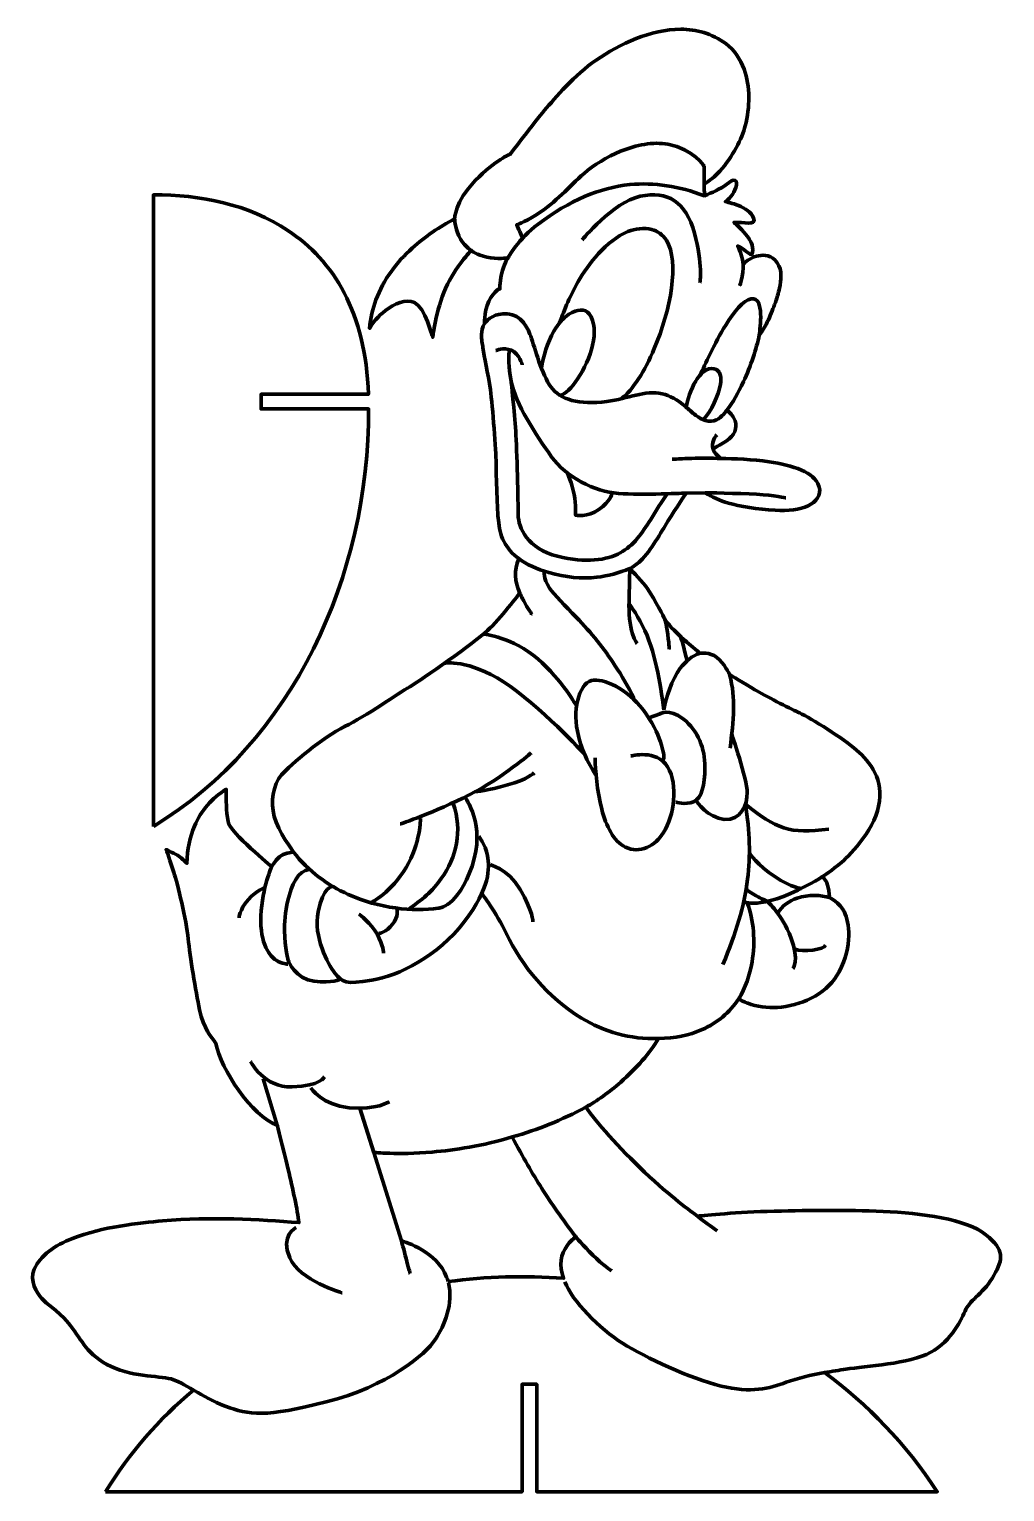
# Model space of a CAD drawing. Header units: centimetres. Extents: x -9 to 11, y -15.3 to 14.7.
import ezdxf

# ---------------------------------------------------------------- set-up
doc = ezdxf.new("R2010")
doc.units = ezdxf.units.CM
doc.header["$MEASUREMENT"] = 0
doc.layers.add('Camada 1', color=7, linetype='Continuous')

msp = doc.modelspace()

# ---------------------------------------------------------------- linework, layer by layer
at = {"layer": 'Camada 1', "color": 175, "lineweight": 100}
for points, knots in [([(-7.48453, -15.32371), (-7.00032, -14.52547), (-6.38704, -13.82936), (-5.68055, -13.23976), (-5.68055, -13.23976), (-5.85992, -13.13441), (-6.01166, -13.04386), (-6.14142, -13.00982), (-6.14142, -13.00982), (-6.40519, -12.94063), (-6.98893, -12.97091), (-7.45592, -12.71147), (-7.45592, -12.71147), (-7.92292, -12.45203), (-7.98778, -12.16667), (-8.24289, -11.86831), (-8.24289, -11.86831), (-8.49801, -11.56994), (-8.6947, -11.47697), (-8.79415, -11.36023), (-8.79415, -11.36023), (-8.89361, -11.24349), (-9.04928, -10.99702), (-8.9455, -10.7592), (-8.9455, -10.7592), (-8.82123, -10.47442), (-8.52539, -10.27313), (-8.16572, -10.12934), (-8.16572, -10.12934), (-7.55982, -9.88713), (-6.77268, -9.80807), (-6.31897, -9.76797), (-6.31897, -9.76797), (-5.31251, -9.67901), (-4.34646, -9.73732), (-3.51884, -9.80358), (-3.51884, -9.80358), (-3.55125, -9.54261), (-3.64563, -9.11005), (-3.7394, -8.71406), (-3.7394, -8.71406), (-3.85332, -8.23301), (-3.96636, -7.8059), (-3.96636, -7.8059), (-3.96636, -7.8059), (-4.48065, -7.61803), (-5.12667, -6.6527), (-5.22245, -6.12599), (-5.22245, -6.12599), (-5.3139, -5.99709), (-5.47321, -5.82765), (-5.55537, -5.43849), (-5.55537, -5.43849), (-5.63753, -5.04932), (-5.75427, -4.34669), (-5.78886, -3.97915), (-5.78886, -3.97915), (-5.82346, -3.61161), (-6.01371, -2.84197), (-6.0829, -2.62144), (-6.0829, -2.62144), (-6.15209, -2.4009), (-6.24289, -2.15011), (-6.24289, -2.15011), (-6.24289, -2.15011), (-6.24289, -2.15011), (-6.04829, -2.24093), (-5.98127, -2.28632), (-5.98127, -2.28632), (-5.91426, -2.33171), (-5.81697, -2.43117), (-5.81697, -2.43117), (-5.81697, -2.43117), (-5.80676, -2.14064), (-5.75369, -1.88927), (-5.66325, -1.67289), (-5.66325, -1.67289), (-5.52569, -1.34379), (-5.30167, -1.09557), (-5.01049, -0.91344), (-5.01049, -0.91344), (-5.01269, -1.14493), (-5.01336, -1.34358), (-4.97157, -1.57719), (-4.97157, -1.57719), (-4.92979, -1.8108), (-4.07646, -2.49819), (-4.07646, -2.49819), (-4.07646, -2.49819), (-4.07646, -2.49819), (-3.97486, -2.3274), (-3.87973, -2.27334), (-3.87973, -2.27334), (-3.78461, -2.21928), (-3.6311, -2.20198), (-3.6311, -2.20198), (-3.6311, -2.20198), (-3.6311, -2.20198), (-3.95104, -1.76743), (-4.02456, -1.46908), (-4.02456, -1.46908), (-4.09807, -1.17073), (-4.06132, -0.82914), (-3.87538, -0.61727), (-3.87538, -0.61727), (-3.68944, -0.40541), (-3.02355, 0.15672), (-2.5825, 0.37291), (-2.5825, 0.37291), (-2.14146, 0.5891), (-1.47987, 1.05179), (-1.24638, 1.19015), (-1.24638, 1.19015), (-1.01289, 1.32851), (0.08974, 2.1025), (0.34485, 2.34034), (0.34485, 2.34034), (0.59997, 2.57817), (1.01076, 3.11002), (1.01076, 3.11002), (1.01076, 3.11002), (0.90743, 3.35297), (0.87963, 3.56991), (0.98913, 3.81698), (0.98913, 3.81698), (0.86731, 3.90191), (0.74917, 4.04179), (0.67998, 4.17369), (0.67998, 4.17369), (0.61079, 4.30558), (0.5892, 4.45257), (0.56974, 4.60824), (0.56974, 4.60824), (0.55029, 4.76392), (0.52219, 5.54438), (0.52219, 5.77787), (0.52219, 5.77787), (0.52219, 6.01136), (0.453, 6.94103), (0.40544, 7.28263), (0.40544, 7.28263), (0.35787, 7.62423), (0.28006, 7.95715), (0.25411, 8.14308), (0.25411, 8.14308), (0.24327, 8.22078), (0.22133, 8.31435), (0.22448, 8.41482), (0.22448, 8.41482), (0.22675, 8.48749), (0.24217, 8.56379), (0.28437, 8.64034), (0.28437, 8.64034), (0.28437, 8.64034), (0.27789, 8.98407), (0.41842, 9.1765), (0.41842, 9.1765), (0.55896, 9.36892), (0.60003, 9.34946), (0.60003, 9.34946), (0.60003, 9.34946), (0.60003, 9.34946), (0.59789, 9.53536), (0.65627, 9.72561), (0.65627, 9.72561), (0.71464, 9.91587), (0.76436, 9.98506), (0.76436, 9.98506), (0.76436, 9.98506), (0.76436, 9.98506), (0.53951, 9.9548), (0.33629, 10.0002), (0.33629, 10.0002), (0.13306, 10.04559), (0.01198, 10.1364), (0.01198, 10.1364), (0.01198, 10.1364), (0.01198, 10.1364), (-0.30798, 9.81858), (-0.5112, 9.36023), (-0.5112, 9.36023), (-0.71443, 8.90188), (-0.77711, 8.35922), (-0.77711, 8.35922), (-0.77711, 8.35922), (-0.77711, 8.35922), (-0.93924, 8.9775), (-1.14895, 9.07047), (-1.14895, 9.07047), (-1.32674, 9.14929), (-1.55673, 9.05233), (-1.74697, 8.90551), (-1.74697, 8.90551), (-1.89198, 8.79361), (-2.01392, 8.65272), (-2.07211, 8.53861), (-2.07211, 8.53861), (-2.04937, 8.75677), (-2.00477, 8.9494), (-1.93944, 9.12645), (-1.93944, 9.12645), (-1.7863, 9.54142), (-1.5197, 9.89509), (-1.19522, 10.18946), (-1.19522, 10.18946), (-0.93354, 10.42686), (-0.63418, 10.62572), (-0.3263, 10.78706), (-0.3263, 10.78706), (-0.3263, 10.78706), (-0.32844, 11.13507), (0.09531, 11.5718), (0.09531, 11.5718), (0.51905, 12.00853), (0.81333, 12.11425), (0.81333, 12.11425), (0.81333, 12.11425), (0.81333, 12.11425), (1.30841, 12.76932), (1.51811, 13.01579), (1.51811, 13.01579), (1.72782, 13.26226), (2.13856, 13.74437), (2.57529, 14.04274), (2.57529, 14.04274), (3.06209, 14.37532), (3.69734, 14.6769), (4.30804, 14.67627), (4.30804, 14.67627), (4.63109, 14.67595), (4.94726, 14.59104), (5.23097, 14.38145), (5.23097, 14.38145), (5.41051, 14.24883), (5.53341, 14.06575), (5.60907, 13.85709), (5.60907, 13.85709), (5.73739, 13.50317), (5.72981, 13.07557), (5.6322, 12.6955), (5.6322, 12.6955), (5.56676, 12.44067), (5.37273, 12.05226), (5.10898, 11.76557), (5.10898, 11.76557), (5.01099, 11.65906), (4.90337, 11.56657), (4.78913, 11.50021), (4.78913, 11.50021), (4.79093, 11.42057), (4.79273, 11.34094), (4.79454, 11.2613), (4.79454, 11.2613), (4.96071, 11.32792), (5.10572, 11.39371), (5.25132, 11.49903), (5.25132, 11.49903), (5.3264, 11.55334), (5.37869, 11.59434), (5.4193, 11.57694), (5.4193, 11.57694), (5.45171, 11.56306), (5.45808, 11.52747), (5.4494, 11.48049), (5.4494, 11.48049), (5.42419, 11.34426), (5.33683, 11.21947), (5.22472, 11.14021), (5.22472, 11.14021), (5.29227, 11.12529), (5.4201, 11.09581), (5.54028, 11.04027), (5.54028, 11.04027), (5.66977, 10.98041), (5.7904, 10.89026), (5.81708, 10.75537), (5.81708, 10.75537), (5.79978, 10.69484), (5.72627, 10.69701), (5.62898, 10.70565), (5.62898, 10.70565), (5.5317, 10.71429), (5.40413, 10.71429), (5.40413, 10.71429), (5.40413, 10.71429), (5.40413, 10.71429), (5.54144, 10.59094), (5.64376, 10.46964), (5.64376, 10.46964), (5.68417, 10.42173), (5.71717, 10.37587), (5.74119, 10.3261), (5.74119, 10.3261), (5.76608, 10.27448), (5.78135, 10.21864), (5.78522, 10.1519), (5.78522, 10.1519), (5.78917, 10.08378), (5.77222, 10.03912), (5.73275, 10.06132), (5.73275, 10.06132), (5.69998, 10.07975), (5.67448, 10.09868), (5.65258, 10.11601), (5.65258, 10.11601), (5.59394, 10.16245), (5.53148, 10.20992), (5.47764, 10.2332), (5.47764, 10.2332), (5.53263, 10.11949), (5.57405, 9.97741), (5.59221, 9.85917), (5.59221, 9.85917), (5.64927, 9.92686), (5.79539, 10.01049), (5.90566, 10.0321), (5.90566, 10.0321), (6.01593, 10.05371), (6.17807, 10.04291), (6.28833, 9.88725), (6.28833, 9.88725), (6.39858, 9.73159), (6.36397, 9.52402), (6.33371, 9.36835), (6.33371, 9.36835), (6.31485, 9.2714), (6.27719, 9.14967), (6.23293, 9.0286), (6.23293, 9.0286), (6.19164, 8.91562), (6.14256, 8.79143), (6.08416, 8.67369), (6.08416, 8.67369), (6.03569, 8.57602), (5.9808, 8.48277), (5.91859, 8.4041), (5.91859, 8.4041), (5.86391, 8.12191), (5.74482, 7.76862), (5.59721, 7.44866), (5.59721, 7.44866), (5.49368, 7.2242), (5.3761, 7.01612), (5.25691, 6.86046), (5.25691, 6.86046), (5.34714, 6.78616), (5.40024, 6.72588), (5.42572, 6.64308), (5.42572, 6.64308), (5.46842, 6.50442), (5.42033, 6.34143), (5.24174, 6.22825), (5.24174, 6.22825), (5.15731, 6.17474), (5.04231, 6.11414), (4.97151, 6.06485), (4.97151, 6.06485), (4.98732, 5.98431), (5.12496, 5.87293), (5.12496, 5.87293), (5.12496, 5.87293), (5.4096, 5.8688), (5.77641, 5.85387), (6.12213, 5.80305), (6.12213, 5.80305), (6.36463, 5.7674), (6.59678, 5.71408), (6.78288, 5.63443), (6.78288, 5.63443), (6.95737, 5.55976), (7.0962, 5.45542), (7.14424, 5.30431), (7.14424, 5.30431), (7.20405, 5.11616), (7.08648, 4.98043), (6.91983, 4.8992), (6.91983, 4.8992), (6.75906, 4.82083), (6.50968, 4.79952), (6.24683, 4.80935), (6.24683, 4.80935), (5.89002, 4.82269), (5.50835, 4.89346), (5.28971, 4.95675), (5.28971, 4.95675), (5.11059, 5.00861), (4.94556, 5.07746), (4.8114, 5.16812), (4.8114, 5.16812), (4.8114, 5.16812), (4.42009, 5.16379), (4.42009, 5.16379), (4.42009, 5.16379), (4.42009, 5.16379), (4.21644, 4.85274), (4.04749, 4.58601), (4.04749, 4.58601), (3.89908, 4.35168), (3.71114, 3.99469), (3.48086, 3.77071), (3.48086, 3.77071), (3.41281, 3.70452), (3.34104, 3.64995), (3.26553, 3.61358), (3.26553, 3.61358), (3.26553, 3.61358), (3.46766, 3.40813), (3.58656, 3.25679), (3.58656, 3.25679), (3.70547, 3.10546), (3.93251, 2.68606), (3.96277, 2.61254), (3.96277, 2.61254), (3.98075, 2.5689), (4.0231, 2.51196), (4.07614, 2.45152), (4.07614, 2.45152), (4.19294, 2.31841), (4.36165, 2.1681), (4.43623, 2.10444), (4.43623, 2.10444), (4.52486, 2.02877), (4.70648, 1.87742), (4.70648, 1.87742), (4.70648, 1.87742), (4.70648, 1.87742), (4.90101, 1.90557), (5.05019, 1.79097), (5.05019, 1.79097), (5.19937, 1.67638), (5.31179, 1.44072), (5.31179, 1.44072), (5.31179, 1.44072), (5.31179, 1.44072), (5.63823, 1.24184), (5.82848, 1.12941), (5.82848, 1.12941), (6.01874, 1.01697), (6.5484, 0.73807), (6.71056, 0.67104), (6.71056, 0.67104), (6.87271, 0.60401), (7.56235, 0.1846), (7.85638, -0.06187), (7.85638, -0.06187), (8.1504, -0.30834), (8.44444, -0.63264), (8.3839, -1.16017), (8.3839, -1.16017), (8.32337, -1.68769), (7.80881, -2.24115), (7.6099, -2.40979), (7.6099, -2.40979), (7.41099, -2.57844), (7.21641, -2.70816), (7.21641, -2.70816), (7.21641, -2.70816), (7.21641, -2.70816), (7.29208, -2.7709), (7.32668, -2.89845), (7.32668, -2.89845), (7.36127, -3.026), (7.35694, -3.13627), (7.35694, -3.13627), (7.35694, -3.13627), (7.35694, -3.13627), (7.57097, -3.22926), (7.66609, -3.43681), (7.66609, -3.43681), (7.76122, -3.64436), (7.84554, -4.11566), (7.55583, -4.66048), (7.55583, -4.66048), (7.33585, -5.07416), (6.85819, -5.32817), (6.37588, -5.38019), (6.37588, -5.38019), (6.16182, -5.40327), (5.94682, -5.38658), (5.75304, -5.3264), (5.75304, -5.3264), (5.66134, -5.29793), (5.59496, -5.26749), (5.49652, -5.21827), (5.49652, -5.21827), (5.31265, -5.49139), (5.05966, -5.70574), (4.7469, -5.84458), (4.7469, -5.84458), (4.48761, -5.95968), (4.18726, -6.02289), (3.85115, -6.02467), (3.85115, -6.02467), (3.68512, -6.32082), (3.39477, -6.64436), (3.07912, -6.9208), (3.07912, -6.9208), (2.84088, -7.12945), (2.5882, -7.31129), (2.36366, -7.4343), (2.36366, -7.4343), (2.56592, -7.72705), (3.03901, -8.26756), (3.56885, -8.76713), (3.56885, -8.76713), (4.12211, -9.28879), (4.51504, -9.56617), (4.65196, -9.66853), (4.65196, -9.66853), (4.83862, -9.65306), (5.44546, -9.58649), (6.22703, -9.56812), (6.22703, -9.56812), (7.00861, -9.54975), (7.67974, -9.53993), (8.45807, -9.57452), (8.45807, -9.57452), (9.23641, -9.60912), (10.17472, -9.73017), (10.56388, -10.05015), (10.56388, -10.05015), (10.95303, -10.37012), (10.92276, -10.53876), (10.73251, -10.88468), (10.73251, -10.88468), (10.54225, -11.23061), (10.2525, -11.38191), (10.15738, -11.58082), (10.15738, -11.58082), (10.06225, -11.77973), (9.87202, -12.22506), (9.43529, -12.46288), (9.43529, -12.46288), (8.99856, -12.7007), (8.10348, -12.74825), (7.69703, -12.80879), (7.69703, -12.80879), (7.55573, -12.82984), (7.4071, -12.85324), (7.25861, -12.88017), (7.25861, -12.88017), (8.13758, -13.5275), (8.92388, -14.33902), (9.56938, -15.32371), (9.56938, -15.32371), (9.56938, -15.32371), (1.35617, -15.32371), (1.35617, -15.32371), (1.35617, -15.32371), (1.35617, -15.32371), (1.35617, -13.11758), (1.35617, -13.11758), (1.35617, -13.11758), (1.35617, -13.11758), (1.05617, -13.11758), (1.05617, -13.11758), (1.05617, -13.11758), (1.05617, -13.11758), (1.05617, -15.32371), (1.05617, -15.32371), (1.05617, -15.32371), (1.05617, -15.32371), (-7.48453, -15.32371), (-7.48453, -15.32371)], [0, 0, 0, 0, 0.00704225, 0.00704225, 0.00704225, 0.00704225, 0.01408451, 0.01408451, 0.01408451, 0.01408451, 0.02112676, 0.02112676, 0.02112676, 0.02112676, 0.02816901, 0.02816901, 0.02816901, 0.02816901, 0.03521127, 0.03521127, 0.03521127, 0.03521127, 0.04225352, 0.04225352, 0.04225352, 0.04225352, 0.04929577, 0.04929577, 0.04929577, 0.04929577, 0.05633803, 0.05633803, 0.05633803, 0.05633803, 0.06338028, 0.06338028, 0.06338028, 0.06338028, 0.07042254, 0.07042254, 0.07042254, 0.07042254, 0.07746479, 0.07746479, 0.07746479, 0.07746479, 0.08450704, 0.08450704, 0.08450704, 0.08450704, 0.0915493, 0.0915493, 0.0915493, 0.0915493, 0.09859155, 0.09859155, 0.09859155, 0.09859155, 0.1056338, 0.1056338, 0.1056338, 0.1056338, 0.11267606, 0.11267606, 0.11267606, 0.11267606, 0.11971831, 0.11971831, 0.11971831, 0.11971831, 0.12676056, 0.12676056, 0.12676056, 0.12676056, 0.13380282, 0.13380282, 0.13380282, 0.13380282, 0.14084507, 0.14084507, 0.14084507, 0.14084507, 0.14788732, 0.14788732, 0.14788732, 0.14788732, 0.15492958, 0.15492958, 0.15492958, 0.15492958, 0.16197183, 0.16197183, 0.16197183, 0.16197183, 0.16901408, 0.16901408, 0.16901408, 0.16901408, 0.17605634, 0.17605634, 0.17605634, 0.17605634, 0.18309859, 0.18309859, 0.18309859, 0.18309859, 0.19014085, 0.19014085, 0.19014085, 0.19014085, 0.1971831, 0.1971831, 0.1971831, 0.1971831, 0.20422535, 0.20422535, 0.20422535, 0.20422535, 0.21126761, 0.21126761, 0.21126761, 0.21126761, 0.21830986, 0.21830986, 0.21830986, 0.21830986, 0.22535211, 0.22535211, 0.22535211, 0.22535211, 0.23239437, 0.23239437, 0.23239437, 0.23239437, 0.23943662, 0.23943662, 0.23943662, 0.23943662, 0.24647887, 0.24647887, 0.24647887, 0.24647887, 0.25352113, 0.25352113, 0.25352113, 0.25352113, 0.26056338, 0.26056338, 0.26056338, 0.26056338, 0.26760563, 0.26760563, 0.26760563, 0.26760563, 0.27464789, 0.27464789, 0.27464789, 0.27464789, 0.28169014, 0.28169014, 0.28169014, 0.28169014, 0.28873239, 0.28873239, 0.28873239, 0.28873239, 0.29577465, 0.29577465, 0.29577465, 0.29577465, 0.3028169, 0.3028169, 0.3028169, 0.3028169, 0.30985915, 0.30985915, 0.30985915, 0.30985915, 0.31690141, 0.31690141, 0.31690141, 0.31690141, 0.32394366, 0.32394366, 0.32394366, 0.32394366, 0.33098592, 0.33098592, 0.33098592, 0.33098592, 0.33802817, 0.33802817, 0.33802817, 0.33802817, 0.34507042, 0.34507042, 0.34507042, 0.34507042, 0.35211268, 0.35211268, 0.35211268, 0.35211268, 0.35915493, 0.35915493, 0.35915493, 0.35915493, 0.36619718, 0.36619718, 0.36619718, 0.36619718, 0.37323944, 0.37323944, 0.37323944, 0.37323944, 0.38028169, 0.38028169, 0.38028169, 0.38028169, 0.38732394, 0.38732394, 0.38732394, 0.38732394, 0.3943662, 0.3943662, 0.3943662, 0.3943662, 0.40140845, 0.40140845, 0.40140845, 0.40140845, 0.4084507, 0.4084507, 0.4084507, 0.4084507, 0.41549296, 0.41549296, 0.41549296, 0.41549296, 0.42253521, 0.42253521, 0.42253521, 0.42253521, 0.42957746, 0.42957746, 0.42957746, 0.42957746, 0.43661972, 0.43661972, 0.43661972, 0.43661972, 0.44366197, 0.44366197, 0.44366197, 0.44366197, 0.45070423, 0.45070423, 0.45070423, 0.45070423, 0.45774648, 0.45774648, 0.45774648, 0.45774648, 0.46478873, 0.46478873, 0.46478873, 0.46478873, 0.47183099, 0.47183099, 0.47183099, 0.47183099, 0.47887324, 0.47887324, 0.47887324, 0.47887324, 0.48591549, 0.48591549, 0.48591549, 0.48591549, 0.49295775, 0.49295775, 0.49295775, 0.49295775, 0.5, 0.5, 0.5, 0.5, 0.50704225, 0.50704225, 0.50704225, 0.50704225, 0.51408451, 0.51408451, 0.51408451, 0.51408451, 0.52112676, 0.52112676, 0.52112676, 0.52112676, 0.52816901, 0.52816901, 0.52816901, 0.52816901, 0.53521127, 0.53521127, 0.53521127, 0.53521127, 0.54225352, 0.54225352, 0.54225352, 0.54225352, 0.54929577, 0.54929577, 0.54929577, 0.54929577, 0.55633803, 0.55633803, 0.55633803, 0.55633803, 0.56338028, 0.56338028, 0.56338028, 0.56338028, 0.57042254, 0.57042254, 0.57042254, 0.57042254, 0.57746479, 0.57746479, 0.57746479, 0.57746479, 0.58450704, 0.58450704, 0.58450704, 0.58450704, 0.5915493, 0.5915493, 0.5915493, 0.5915493, 0.59859155, 0.59859155, 0.59859155, 0.59859155, 0.6056338, 0.6056338, 0.6056338, 0.6056338, 0.61267606, 0.61267606, 0.61267606, 0.61267606, 0.61971831, 0.61971831, 0.61971831, 0.61971831, 0.62676056, 0.62676056, 0.62676056, 0.62676056, 0.63380282, 0.63380282, 0.63380282, 0.63380282, 0.64084507, 0.64084507, 0.64084507, 0.64084507, 0.64788732, 0.64788732, 0.64788732, 0.64788732, 0.65492958, 0.65492958, 0.65492958, 0.65492958, 0.66197183, 0.66197183, 0.66197183, 0.66197183, 0.66901408, 0.66901408, 0.66901408, 0.66901408, 0.67605634, 0.67605634, 0.67605634, 0.67605634, 0.68309859, 0.68309859, 0.68309859, 0.68309859, 0.69014085, 0.69014085, 0.69014085, 0.69014085, 0.6971831, 0.6971831, 0.6971831, 0.6971831, 0.70422535, 0.70422535, 0.70422535, 0.70422535, 0.71126761, 0.71126761, 0.71126761, 0.71126761, 0.71830986, 0.71830986, 0.71830986, 0.71830986, 0.72535211, 0.72535211, 0.72535211, 0.72535211, 0.73239437, 0.73239437, 0.73239437, 0.73239437, 0.73943662, 0.73943662, 0.73943662, 0.73943662, 0.74647887, 0.74647887, 0.74647887, 0.74647887, 0.75352113, 0.75352113, 0.75352113, 0.75352113, 0.76056338, 0.76056338, 0.76056338, 0.76056338, 0.76760563, 0.76760563, 0.76760563, 0.76760563, 0.77464789, 0.77464789, 0.77464789, 0.77464789, 0.78169014, 0.78169014, 0.78169014, 0.78169014, 0.78873239, 0.78873239, 0.78873239, 0.78873239, 0.79577465, 0.79577465, 0.79577465, 0.79577465, 0.8028169, 0.8028169, 0.8028169, 0.8028169, 0.80985915, 0.80985915, 0.80985915, 0.80985915, 0.81690141, 0.81690141, 0.81690141, 0.81690141, 0.82394366, 0.82394366, 0.82394366, 0.82394366, 0.83098592, 0.83098592, 0.83098592, 0.83098592, 0.83802817, 0.83802817, 0.83802817, 0.83802817, 0.84507042, 0.84507042, 0.84507042, 0.84507042, 0.85211268, 0.85211268, 0.85211268, 0.85211268, 0.85915493, 0.85915493, 0.85915493, 0.85915493, 0.86619718, 0.86619718, 0.86619718, 0.86619718, 0.87323944, 0.87323944, 0.87323944, 0.87323944, 0.88028169, 0.88028169, 0.88028169, 0.88028169, 0.88732394, 0.88732394, 0.88732394, 0.88732394, 0.8943662, 0.8943662, 0.8943662, 0.8943662, 0.90140845, 0.90140845, 0.90140845, 0.90140845, 0.9084507, 0.9084507, 0.9084507, 0.9084507, 0.91549296, 0.91549296, 0.91549296, 0.91549296, 0.92253521, 0.92253521, 0.92253521, 0.92253521, 0.92957746, 0.92957746, 0.92957746, 0.92957746, 0.93661972, 0.93661972, 0.93661972, 0.93661972, 0.94366197, 0.94366197, 0.94366197, 0.94366197, 0.95070423, 0.95070423, 0.95070423, 0.95070423, 0.95774648, 0.95774648, 0.95774648, 0.95774648, 0.96478873, 0.96478873, 0.96478873, 0.96478873, 0.97183099, 0.97183099, 0.97183099, 0.97183099, 0.97887324, 0.97887324, 0.97887324, 0.97887324, 0.98591549, 0.98591549, 0.98591549, 0.98591549, 1, 1, 1, 1]), ([(-6.50326, -1.67397), (-3.64047, 0.0626), (-2.08386, 3.4529), (-2.09129, 6.88837), (-2.09129, 6.88837), (-2.09129, 6.88837), (-4.29713, 6.88837), (-4.29713, 6.88837), (-4.29713, 6.88837), (-4.29713, 6.88837), (-4.29713, 7.18837), (-4.29713, 7.18837), (-4.29713, 7.18837), (-4.29713, 7.18837), (-2.09607, 7.18837), (-2.09607, 7.18837), (-2.09607, 7.18837), (-2.14437, 8.87043), (-2.81561, 9.93005), (-3.74416, 10.54828), (-3.74416, 10.54828), (-4.54976, 11.08464), (-5.54904, 11.28878), (-6.50326, 11.2789), (-6.50326, 11.2789), (-6.50326, 11.2789), (-6.50326, -1.67397), (-6.50326, -1.67397)], [0, 0, 0, 0, 0.125, 0.125, 0.125, 0.125, 0.25, 0.25, 0.25, 0.25, 0.375, 0.375, 0.375, 0.375, 0.5, 0.5, 0.5, 0.5, 0.625, 0.625, 0.625, 0.625, 0.75, 0.75, 0.75, 0.75, 1, 1, 1, 1]), ([(-0.45995, -11.01292), (0.32005, -10.90792), (1.11524, -10.88472), (1.90597, -10.94477), (1.90597, -10.94477), (1.81488, -10.66969), (1.83882, -10.45915), (1.98705, -10.2631), (1.98705, -10.2631), (2.0305, -10.20563), (2.09219, -10.15236), (2.15575, -10.09549), (2.15575, -10.09549), (1.87329, -9.71537), (1.66037, -9.41545), (1.46071, -9.10206), (1.46071, -9.10206), (1.26385, -8.79305), (1.07983, -8.47092), (0.85473, -8.04588), (0.85473, -8.04588), (0.24263, -8.22796), (-0.32447, -8.31591), (-0.78815, -8.3555), (-0.78815, -8.3555), (-1.51041, -8.41716), (-1.98184, -8.36152), (-1.98184, -8.36152), (-1.98184, -8.36152), (-1.98184, -8.36152), (-1.4197, -10.17759), (-1.4197, -10.17759), (-1.4197, -10.17759), (-1.4197, -10.17759), (-0.78406, -10.3419), (-0.53327, -10.82619), (-0.53327, -10.82619), (-0.50154, -10.88746), (-0.47744, -10.94992), (-0.45995, -11.01292)], [0, 0, 0, 0, 0.09090909, 0.09090909, 0.09090909, 0.09090909, 0.18181818, 0.18181818, 0.18181818, 0.18181818, 0.27272727, 0.27272727, 0.27272727, 0.27272727, 0.36363636, 0.36363636, 0.36363636, 0.36363636, 0.45454545, 0.45454545, 0.45454545, 0.45454545, 0.54545455, 0.54545455, 0.54545455, 0.54545455, 0.63636364, 0.63636364, 0.63636364, 0.63636364, 0.72727273, 0.72727273, 0.72727273, 0.72727273, 0.81818182, 0.81818182, 0.81818182, 0.81818182, 1, 1, 1, 1])]:
    msp.add_open_spline(points, degree=3, knots=knots, dxfattribs=at)
at = {"layer": 'Camada 1', "color": 240, "lineweight": 100}
for points, knots in [([(4.78913, 11.50021), (4.78905, 11.62206), (4.78896, 11.74392), (4.78888, 11.86577), (4.78888, 11.86577), (4.78888, 11.86577), (4.58565, 12.21815), (4.04514, 12.3176), (4.04514, 12.3176), (3.74328, 12.37314), (3.39687, 12.30445), (3.07471, 12.17283), (3.07471, 12.17283), (2.79083, 12.05685), (2.52577, 11.89197), (2.32662, 11.72018), (2.32662, 11.72018), (2.00591, 11.44352), (1.76383, 11.13131), (1.35562, 10.87772), (1.35562, 10.87772), (1.07023, 10.70044), (0.94483, 10.66151), (0.94483, 10.66151), (0.94483, 10.66151), (0.98621, 10.57146), (1.02757, 10.4814), (1.06895, 10.39135)], [0, 0, 0, 0, 0.125, 0.125, 0.125, 0.125, 0.25, 0.25, 0.25, 0.25, 0.375, 0.375, 0.375, 0.375, 0.5, 0.5, 0.5, 0.5, 0.625, 0.625, 0.625, 0.625, 0.75, 0.75, 0.75, 0.75, 1, 1, 1, 1]), ([(0.76436, 9.98506), (0.76436, 9.98506), (0.98379, 10.37831), (1.38592, 10.68099), (1.38592, 10.68099), (2.03205, 11.16733), (2.64872, 11.42763), (3.26733, 11.48926), (3.26733, 11.48926), (3.7695, 11.5393), (4.27297, 11.45844), (4.79454, 11.2613)], [0, 0, 0, 0, 0.25, 0.25, 0.25, 0.25, 0.5, 0.5, 0.5, 0.5, 1, 1, 1, 1]), ([(2.28528, 10.35452), (2.28528, 10.35452), (2.91658, 11.12851), (3.4787, 11.24959), (3.4787, 11.24959), (4.04083, 11.37067), (4.41269, 11.14149), (4.58998, 10.49721), (4.58998, 10.49721), (4.76727, 9.85293), (4.7024, 9.48106), (4.7024, 9.48106)], [0, 0, 0, 0, 0.25, 0.25, 0.25, 0.25, 0.5, 0.5, 0.5, 0.5, 1, 1, 1, 1]), ([(0.01198, 10.1364), (0.01198, 10.1364), (-0.15767, 10.25296), (-0.24199, 10.43673), (-0.24199, 10.43673), (-0.32632, 10.6205), (-0.3263, 10.78706), (-0.3263, 10.78706)], [0, 0, 0, 0, 0.33333333, 0.33333333, 0.33333333, 0.33333333, 1, 1, 1, 1]), ([(1.82312, 8.65242), (1.9214, 8.92559), (2.0474, 9.22439), (2.20826, 9.50423), (2.20826, 9.50423), (2.40577, 9.8478), (2.78656, 10.34802), (3.22424, 10.52514), (3.22424, 10.52514), (3.37845, 10.58753), (3.55549, 10.61032), (3.71111, 10.56958), (3.71111, 10.56958), (3.83216, 10.5379), (3.94029, 10.46778), (4.01469, 10.34801), (4.01469, 10.34801), (4.28934, 9.90598), (4.10319, 8.9172), (3.76743, 8.12698), (3.76743, 8.12698), (3.57251, 7.66824), (3.32713, 7.27638), (3.09223, 7.09726)], [0, 0, 0, 0, 0.14285714, 0.14285714, 0.14285714, 0.14285714, 0.28571429, 0.28571429, 0.28571429, 0.28571429, 0.42857143, 0.42857143, 0.42857143, 0.42857143, 0.57142857, 0.57142857, 0.57142857, 0.57142857, 0.71428571, 0.71428571, 0.71428571, 0.71428571, 1, 1, 1, 1]), ([(5.59221, 9.85917), (5.59221, 9.85917), (5.59525, 9.72969), (5.56931, 9.60214), (5.56931, 9.60214), (5.54337, 9.47459), (5.51311, 9.41621), (5.51311, 9.41621)], [0, 0, 0, 0, 0.33333333, 0.33333333, 0.33333333, 0.33333333, 1, 1, 1, 1]), ([(4.71284, 7.59161), (4.79859, 7.77882), (5.00178, 8.2363), (5.23159, 8.60762), (5.23159, 8.60762), (5.40399, 8.88613), (5.5914, 9.1162), (5.75546, 9.14733), (5.75546, 9.14733), (5.89628, 9.17404), (5.94066, 9.01659), (5.94784, 8.83687), (5.94784, 8.83687), (5.95463, 8.66685), (5.92816, 8.47687), (5.91859, 8.4041)], [0, 0, 0, 0, 0.2, 0.2, 0.2, 0.2, 0.4, 0.4, 0.4, 0.4, 0.6, 0.6, 0.6, 0.6, 1, 1, 1, 1]), ([(0.28437, 8.64034), (0.3514, 8.73114), (0.49506, 8.85842), (0.74802, 8.83896), (0.74802, 8.83896), (0.89266, 8.82784), (1.00197, 8.76159), (1.08522, 8.66), (1.08522, 8.66), (1.14755, 8.58394), (1.19529, 8.48803), (1.23231, 8.38065), (1.23231, 8.38065), (1.31877, 8.12985), (1.46146, 7.598), (1.64741, 7.33856), (1.64741, 7.33856), (1.83335, 7.07912), (2.22683, 6.96669), (2.79328, 7.04019), (2.79328, 7.04019), (3.24313, 7.09857), (3.56435, 7.28264), (3.93099, 7.19759), (3.93099, 7.19759), (4.07972, 7.16309), (4.23594, 7.08428), (4.41126, 6.93484), (4.41126, 6.93484), (4.48013, 6.87613), (4.53656, 6.81647), (4.6174, 6.75676), (4.6174, 6.75676), (4.73871, 6.66714), (4.89236, 6.59447), (5.0439, 6.66184), (5.0439, 6.66184), (5.14119, 6.70509), (5.25691, 6.86046), (5.25691, 6.86046)], [0, 0, 0, 0, 0.09090909, 0.09090909, 0.09090909, 0.09090909, 0.18181818, 0.18181818, 0.18181818, 0.18181818, 0.27272727, 0.27272727, 0.27272727, 0.27272727, 0.36363636, 0.36363636, 0.36363636, 0.36363636, 0.45454545, 0.45454545, 0.45454545, 0.45454545, 0.54545455, 0.54545455, 0.54545455, 0.54545455, 0.63636364, 0.63636364, 0.63636364, 0.63636364, 0.72727273, 0.72727273, 0.72727273, 0.72727273, 0.81818182, 0.81818182, 0.81818182, 0.81818182, 1, 1, 1, 1]), ([(1.45118, 7.73148), (1.49185, 7.95978), (1.57376, 8.24847), (1.70976, 8.48515), (1.70976, 8.48515), (1.79174, 8.62783), (1.8934, 8.75164), (2.01753, 8.83188), (2.01753, 8.83188), (2.18406, 8.93952), (2.35128, 8.94766), (2.43214, 8.83891), (2.43214, 8.83891), (2.67388, 8.51384), (2.4574, 7.8987), (2.20089, 7.51141), (2.20089, 7.51141), (2.07137, 7.31586), (1.93162, 7.17839), (1.83553, 7.16569)], [0, 0, 0, 0, 0.16666667, 0.16666667, 0.16666667, 0.16666667, 0.33333333, 0.33333333, 0.33333333, 0.33333333, 0.5, 0.5, 0.5, 0.5, 0.66666667, 0.66666667, 0.66666667, 0.66666667, 1, 1, 1, 1]), ([(0.52064, 8.08435), (0.52064, 8.08435), (0.67197, 8.16002), (0.83628, 8.09083), (0.83628, 8.09083), (1.0006, 8.02165), (1.06113, 7.79248), (1.06113, 7.79248)], [0, 0, 0, 0, 0.33333333, 0.33333333, 0.33333333, 0.33333333, 1, 1, 1, 1]), ([(4.42009, 5.16379), (4.42009, 5.16379), (3.52586, 5.11586), (3.03293, 5.15478), (3.03293, 5.15478), (2.53999, 5.19371), (1.96058, 5.48773), (1.65358, 5.91582), (1.65358, 5.91582), (1.34657, 6.3439), (0.91415, 7.00981), (0.832, 7.45951), (0.832, 7.45951), (0.74984, 7.90921), (0.7974, 8.08649), (0.7974, 8.08649)], [0, 0, 0, 0, 0.2, 0.2, 0.2, 0.2, 0.4, 0.4, 0.4, 0.4, 0.6, 0.6, 0.6, 0.6, 1, 1, 1, 1]), ([(4.42272, 6.92496), (4.45033, 7.07264), (4.51581, 7.2902), (4.61778, 7.46087), (4.61778, 7.46087), (4.67862, 7.56273), (4.75248, 7.64792), (4.83903, 7.6916), (4.83903, 7.6916), (4.90461, 7.72471), (4.97088, 7.72587), (5.04155, 7.69524), (5.04155, 7.69524), (5.12896, 7.63368), (5.14485, 7.52374), (5.12318, 7.39337), (5.12318, 7.39337), (5.08599, 7.16964), (4.9346, 6.83398), (4.77993, 6.67692)], [0, 0, 0, 0, 0.16666667, 0.16666667, 0.16666667, 0.16666667, 0.33333333, 0.33333333, 0.33333333, 0.33333333, 0.5, 0.5, 0.5, 0.5, 0.66666667, 0.66666667, 0.66666667, 0.66666667, 1, 1, 1, 1]), ([(0.832, 7.45951), (0.832, 7.45951), (0.89896, 6.81958), (0.92491, 6.43042), (0.92491, 6.43042), (0.95087, 6.04125), (0.97684, 4.96459), (0.97684, 4.71381), (0.97684, 4.71381), (0.97684, 4.46302), (1.16927, 4.01332), (1.78111, 3.8663), (1.78111, 3.8663), (2.07824, 3.7949), (2.32845, 3.77553), (2.53747, 3.79081), (2.53747, 3.79081), (2.75884, 3.80699), (2.93401, 3.86209), (3.06968, 3.93549), (3.06968, 3.93549), (3.33493, 4.07896), (3.52308, 4.3466), (3.6959, 4.62346), (3.6959, 4.62346), (3.80936, 4.80519), (3.91623, 4.99092), (4.034, 5.14814)], [0, 0, 0, 0, 0.125, 0.125, 0.125, 0.125, 0.25, 0.25, 0.25, 0.25, 0.375, 0.375, 0.375, 0.375, 0.5, 0.5, 0.5, 0.5, 0.625, 0.625, 0.625, 0.625, 0.75, 0.75, 0.75, 0.75, 1, 1, 1, 1]), ([(4.97151, 6.06485), (4.95344, 6.12257), (4.9621, 6.18735), (4.98098, 6.24255), (4.98098, 6.24255), (4.99876, 6.29451), (5.02562, 6.33798), (5.04784, 6.35902)], [0, 0, 0, 0, 0.33333333, 0.33333333, 0.33333333, 0.33333333, 1, 1, 1, 1]), ([(5.12496, 5.87293), (5.12496, 5.87293), (4.69979, 5.88122), (4.53547, 5.87474), (4.53547, 5.87474), (4.37116, 5.86825), (4.13118, 5.85528), (4.13118, 5.85528)], [0, 0, 0, 0, 0.33333333, 0.33333333, 0.33333333, 0.33333333, 1, 1, 1, 1]), ([(1.98305, 5.57828), (1.98305, 5.57828), (2.0794, 5.35256), (2.12264, 5.13636), (2.12264, 5.13636), (2.16587, 4.92017), (2.1529, 4.70829), (2.1529, 4.70829), (2.1529, 4.70829), (2.1529, 4.70829), (2.39506, 4.6564), (2.63288, 4.8272), (2.63288, 4.8272), (2.8707, 4.998), (2.89664, 5.14285), (2.89664, 5.14285)], [0, 0, 0, 0, 0.2, 0.2, 0.2, 0.2, 0.4, 0.4, 0.4, 0.4, 0.6, 0.6, 0.6, 0.6, 1, 1, 1, 1]), ([(4.8114, 5.16812), (4.8114, 5.16812), (5.49329, 5.15912), (5.86515, 5.1375), (5.86515, 5.1375), (6.23702, 5.11587), (6.4662, 5.06398), (6.4662, 5.06398)], [0, 0, 0, 0, 0.33333333, 0.33333333, 0.33333333, 0.33333333, 1, 1, 1, 1]), ([(0.98913, 3.81698), (1.14614, 3.69759), (1.36732, 3.6017), (1.60342, 3.53305), (1.60342, 3.53305), (1.95043, 3.43217), (2.27347, 3.40143), (2.5875, 3.43596), (2.5875, 3.43596), (2.81635, 3.46112), (3.04043, 3.52097), (3.26553, 3.61358)], [0, 0, 0, 0, 0.25, 0.25, 0.25, 0.25, 0.5, 0.5, 0.5, 0.5, 1, 1, 1, 1]), ([(3.26553, 3.61358), (3.26553, 3.61358), (3.25326, 3.15165), (3.24894, 2.93545), (3.24894, 2.93545), (3.24461, 2.71924), (3.26192, 2.43817), (3.31813, 2.27818), (3.31813, 2.27818), (3.37433, 2.11819), (3.41325, 2.07496), (3.41325, 2.07496)], [0, 0, 0, 0, 0.25, 0.25, 0.25, 0.25, 0.5, 0.5, 0.5, 0.5, 1, 1, 1, 1]), ([(1.51171, 3.56136), (1.51171, 3.56136), (1.48255, 3.42617), (1.62093, 3.21429), (1.62093, 3.21429), (1.70756, 3.08165), (1.9433, 2.84734), (2.17008, 2.61319), (2.17008, 2.61319), (2.47744, 2.2959), (2.73332, 1.97209), (2.96057, 1.62662), (2.96057, 1.62662), (3.10111, 1.41296), (3.23071, 1.19103), (3.35479, 0.95718)], [0, 0, 0, 0, 0.2, 0.2, 0.2, 0.2, 0.4, 0.4, 0.4, 0.4, 0.6, 0.6, 0.6, 0.6, 1, 1, 1, 1]), ([(1.01076, 3.11002), (1.01076, 3.11002), (1.03497, 3.04458), (1.11929, 2.89756), (1.11929, 2.89756), (1.2036, 2.75054), (1.25981, 2.67703), (1.25981, 2.67703)], [0, 0, 0, 0, 0.33333333, 0.33333333, 0.33333333, 0.33333333, 1, 1, 1, 1]), ([(3.24841, 2.89771), (3.24841, 2.89771), (3.3895, 2.70908), (3.52714, 2.4378), (3.52714, 2.4378), (3.78809, 1.92341), (3.88599, 1.28083), (3.96229, 0.71396)], [0, 0, 0, 0, 0.33333333, 0.33333333, 0.33333333, 0.33333333, 1, 1, 1, 1]), ([(3.97891, 2.58039), (3.97891, 2.58039), (4.01213, 2.52031), (4.04455, 2.26087), (4.04455, 2.26087), (4.07698, 2.00143), (4.07049, 1.96035), (4.07049, 1.96035)], [0, 0, 0, 0, 0.33333333, 0.33333333, 0.33333333, 0.33333333, 1, 1, 1, 1]), ([(0.267, 2.27253), (0.267, 2.27253), (0.87255, 2.2014), (1.37846, 1.76034), (1.37846, 1.76034), (1.88436, 1.31928), (2.17361, 0.79242), (2.17361, 0.79242)], [0, 0, 0, 0, 0.33333333, 0.33333333, 0.33333333, 0.33333333, 1, 1, 1, 1]), ([(4.70648, 1.87742), (4.53947, 1.8234), (4.40639, 1.71058), (4.30062, 1.56816), (4.30062, 1.56816), (4.11757, 1.32168), (4.01627, 0.98649), (3.96229, 0.71396)], [0, 0, 0, 0, 0.33333333, 0.33333333, 0.33333333, 0.33333333, 1, 1, 1, 1]), ([(-0.53505, 1.67371), (-0.53505, 1.67371), (-0.04847, 1.756), (0.67797, 1.289), (0.67797, 1.289), (1.40441, 0.82201), (2.33747, -0.19246), (2.33747, -0.19246)], [0, 0, 0, 0, 0.33333333, 0.33333333, 0.33333333, 0.33333333, 1, 1, 1, 1]), ([(2.57355, -0.62713), (2.57355, -0.62713), (2.28884, -0.23083), (2.18938, 0.2794), (2.18938, 0.2794), (2.08993, 0.78964), (2.24993, 1.30852), (2.52666, 1.32582), (2.52666, 1.32582), (2.80338, 1.34312), (3.28335, 1.09666), (3.60765, 0.62101), (3.60765, 0.62101), (3.93196, 0.14535), (3.98304, -0.26968), (3.9579, -0.30002)], [0, 0, 0, 0, 0.2, 0.2, 0.2, 0.2, 0.4, 0.4, 0.4, 0.4, 0.6, 0.6, 0.6, 0.6, 1, 1, 1, 1]), ([(5.32424, -0.07085), (5.35214, 0.21341), (5.38839, 0.46792), (5.3934, 0.72902), (5.3934, 0.72902), (5.39771, 0.95364), (5.37891, 1.18316), (5.31179, 1.44072)], [0, 0, 0, 0, 0.33333333, 0.33333333, 0.33333333, 0.33333333, 1, 1, 1, 1]), ([(3.65238, 0.55314), (3.65238, 0.55314), (3.88437, 0.63395), (3.88437, 0.63395), (3.88437, 0.63395), (3.88437, 0.63395), (4.06598, 0.75936), (4.36433, 0.52585), (4.36433, 0.52585), (4.66269, 0.29235), (4.80967, -0.08384), (4.80534, -0.46002), (4.80534, -0.46002), (4.80101, -0.8362), (4.74049, -1.09566), (4.57185, -1.16916), (4.57185, -1.16916), (4.4032, -1.24266), (4.20862, -1.1778), (4.20862, -1.1778)], [0, 0, 0, 0, 0.16666667, 0.16666667, 0.16666667, 0.16666667, 0.33333333, 0.33333333, 0.33333333, 0.33333333, 0.5, 0.5, 0.5, 0.5, 0.66666667, 0.66666667, 0.66666667, 0.66666667, 1, 1, 1, 1]), ([(4.63238, -1.16051), (4.63238, -1.16051), (4.86587, -1.50211), (5.20314, -1.53237), (5.20314, -1.53237), (5.54042, -1.56264), (5.67447, -1.23835), (5.67447, -0.97891), (5.67447, -0.97891), (5.67447, -0.71946), (5.35018, 0.23183), (5.35018, 0.23183)], [0, 0, 0, 0, 0.25, 0.25, 0.25, 0.25, 0.5, 0.5, 0.5, 0.5, 1, 1, 1, 1]), ([(1.24441, -0.16386), (1.24441, -0.16386), (0.6693, -0.67408), (-0.02686, -1.02865), (-0.02686, -1.02865), (-0.72302, -1.38322), (-1.4408, -1.62537), (-1.4408, -1.62537)], [0, 0, 0, 0, 0.33333333, 0.33333333, 0.33333333, 0.33333333, 1, 1, 1, 1]), ([(3.2877, -0.23084), (3.2877, -0.23084), (3.81522, -0.0838), (4.04007, -0.45566), (4.04007, -0.45566), (4.26492, -0.82753), (4.17295, -1.44801), (3.95788, -1.80042), (3.95788, -1.80042), (3.7918, -2.07256), (3.46934, -2.24735), (3.174, -2.1013), (3.174, -2.1013), (2.93044, -1.9809), (2.78058, -1.66906), (2.68912, -1.32209), (2.68912, -1.32209), (2.5901, -0.94647), (2.55951, -0.52961), (2.55258, -0.26974)], [0, 0, 0, 0, 0.16666667, 0.16666667, 0.16666667, 0.16666667, 0.33333333, 0.33333333, 0.33333333, 0.33333333, 0.5, 0.5, 0.5, 0.5, 0.66666667, 0.66666667, 0.66666667, 0.66666667, 1, 1, 1, 1]), ([(0.09769, -0.96294), (0.09769, -0.96294), (0.35367, -0.94219), (0.76013, -0.82544), (0.76013, -0.82544), (1.16659, -0.70869), (1.30064, -0.57897), (1.30064, -0.57897)], [0, 0, 0, 0, 0.33333333, 0.33333333, 0.33333333, 0.33333333, 1, 1, 1, 1]), ([(-0.11835, -1.07457), (-0.11835, -1.07457), (0.32344, -1.64265), (0.0294, -2.49016), (0.0294, -2.49016), (-0.26464, -3.33767), (-0.66245, -3.35496), (-0.66245, -3.35496), (-0.66245, -3.35496), (-1.17988, -3.4298), (-1.87136, -3.35873), (-2.50942, -3.07008), (-2.50942, -3.07008), (-2.92758, -2.88091), (-3.32281, -2.59826), (-3.6311, -2.20198)], [0, 0, 0, 0, 0.2, 0.2, 0.2, 0.2, 0.4, 0.4, 0.4, 0.4, 0.6, 0.6, 0.6, 0.6, 1, 1, 1, 1]), ([(-0.35616, -1.2047), (-0.16295, -1.77183), (-0.28556, -2.30865), (-0.60066, -2.74738), (-0.60066, -2.74738), (-0.77547, -2.9908), (-1.00955, -3.20402), (-1.28182, -3.37549)], [0, 0, 0, 0, 0.33333333, 0.33333333, 0.33333333, 0.33333333, 1, 1, 1, 1]), ([(7.34566, -1.72911), (6.545, -1.8383), (6.26074, -1.72505), (5.63603, -1.21973), (5.63603, -1.21973), (5.72537, -1.78574), (5.74014, -2.27522), (5.68029, -2.75761), (5.68029, -2.75761), (5.61124, -3.31403), (5.44286, -3.86102), (5.17502, -4.50512)], [0, 0, 0, 0, 0.25, 0.25, 0.25, 0.25, 0.5, 0.5, 0.5, 0.5, 1, 1, 1, 1]), ([(-2.04278, -3.24164), (-2.04278, -3.24164), (-1.62239, -3.02203), (-1.32402, -2.52045), (-1.32402, -2.52045), (-1.02566, -2.01888), (-1.02566, -1.51296), (-1.02566, -1.51296)], [0, 0, 0, 0, 0.33333333, 0.33333333, 0.33333333, 0.33333333, 1, 1, 1, 1]), ([(-2.82784, -2.90439), (-2.82784, -2.90439), (-3.0276, -2.90741), (-3.12706, -3.4263), (-3.12706, -3.4263), (-3.22651, -3.94518), (-2.92813, -4.49), (-2.78111, -4.68458), (-2.78111, -4.68458), (-2.63409, -4.87916), (-2.56491, -4.91807), (-2.02441, -4.8316), (-2.02441, -4.8316), (-1.48391, -4.74513), (-0.66668, -4.33435), (-0.1305, -3.63385), (-0.1305, -3.63385), (0.40569, -2.93335), (0.39274, -2.53554), (0.34518, -2.28042), (0.34518, -2.28042), (0.29762, -2.02531), (0.16789, -1.88262), (0.16789, -1.88262)], [0, 0, 0, 0, 0.14285714, 0.14285714, 0.14285714, 0.14285714, 0.28571429, 0.28571429, 0.28571429, 0.28571429, 0.42857143, 0.42857143, 0.42857143, 0.42857143, 0.57142857, 0.57142857, 0.57142857, 0.57142857, 0.71428571, 0.71428571, 0.71428571, 0.71428571, 1, 1, 1, 1]), ([(5.71602, -2.22201), (5.71602, -2.22201), (5.88416, -2.47285), (6.23874, -2.70634), (6.23874, -2.70634), (6.59331, -2.93983), (6.78686, -2.94646), (6.78686, -2.94646)], [0, 0, 0, 0, 0.33333333, 0.33333333, 0.33333333, 0.33333333, 1, 1, 1, 1]), ([(-4.07646, -2.49819), (-4.07646, -2.49819), (-4.27295, -2.91393), (-4.29889, -3.51064), (-4.29889, -3.51064), (-4.32483, -4.10734), (-4.10862, -4.34085), (-3.98756, -4.41868), (-3.98756, -4.41868), (-3.86649, -4.49651), (-3.74542, -4.50083), (-3.74542, -4.50083)], [0, 0, 0, 0, 0.25, 0.25, 0.25, 0.25, 0.5, 0.5, 0.5, 0.5, 1, 1, 1, 1]), ([(-3.30205, -2.55586), (-3.53489, -2.57865), (-3.6731, -2.87935), (-3.74669, -3.19683), (-3.74669, -3.19683), (-3.80067, -3.42976), (-3.81991, -3.67175), (-3.81622, -3.81962), (-3.81622, -3.81962), (-3.80743, -4.1715), (-3.73677, -4.43596), (-3.73677, -4.43596), (-3.73677, -4.43596), (-3.73677, -4.43596), (-3.58542, -4.80565), (-3.20923, -4.85322), (-3.20923, -4.85322), (-2.83303, -4.9008), (-2.67304, -4.80566), (-2.67304, -4.80566)], [0, 0, 0, 0, 0.16666667, 0.16666667, 0.16666667, 0.16666667, 0.33333333, 0.33333333, 0.33333333, 0.33333333, 0.5, 0.5, 0.5, 0.5, 0.66666667, 0.66666667, 0.66666667, 0.66666667, 1, 1, 1, 1]), ([(0.4014, -2.45771), (0.36572, -2.45894), (0.76034, -2.52256), (1.01977, -2.97226), (1.01977, -2.97226), (1.2792, -3.42196), (1.2792, -3.62951), (1.2792, -3.62951)], [0, 0, 0, 0, 0.33333333, 0.33333333, 0.33333333, 0.33333333, 1, 1, 1, 1]), ([(-4.21751, -2.9297), (-4.21751, -2.9297), (-4.36794, -2.96802), (-4.5582, -3.17989), (-4.5582, -3.17989), (-4.74847, -3.39175), (-4.74415, -3.55174), (-4.74415, -3.55174)], [0, 0, 0, 0, 0.33333333, 0.33333333, 0.33333333, 0.33333333, 1, 1, 1, 1]), ([(7.21641, -2.70816), (7.21641, -2.70816), (6.80951, -2.96147), (6.41602, -3.1128), (6.41602, -3.1128), (6.02253, -3.26414), (5.80202, -3.25117), (5.7458, -3.25117), (5.7458, -3.25117), (5.68958, -3.25117), (5.6003, -3.21893), (5.6003, -3.21893)], [0, 0, 0, 0, 0.25, 0.25, 0.25, 0.25, 0.5, 0.5, 0.5, 0.5, 1, 1, 1, 1]), ([(5.64921, -2.96913), (5.64921, -2.96913), (5.76743, -3.04793), (5.85823, -3.09982), (5.85823, -3.09982), (5.94903, -3.15171), (6.08715, -3.21431), (6.08715, -3.21431)], [0, 0, 0, 0, 0.33333333, 0.33333333, 0.33333333, 0.33333333, 1, 1, 1, 1]), ([(0.23106, -3.05207), (0.23106, -3.05207), (0.52681, -3.43929), (0.73436, -3.87602), (0.73436, -3.87602), (1.04544, -4.53059), (1.58475, -5.19229), (2.27462, -5.6056), (2.27462, -5.6056), (2.73963, -5.88421), (3.27309, -6.04998), (3.85115, -6.02467)], [0, 0, 0, 0, 0.25, 0.25, 0.25, 0.25, 0.5, 0.5, 0.5, 0.5, 1, 1, 1, 1]), ([(5.49652, -5.21827), (5.63531, -4.98423), (5.72575, -4.72333), (5.77158, -4.4568), (5.77158, -4.4568), (5.84362, -4.03784), (5.80554, -3.60488), (5.67196, -3.24022)], [0, 0, 0, 0, 0.33333333, 0.33333333, 0.33333333, 0.33333333, 1, 1, 1, 1]), ([(6.08715, -3.21431), (6.08715, -3.21431), (6.38573, -3.47602), (6.56734, -3.95598), (6.56734, -3.95598), (6.74896, -4.43595), (6.61058, -4.59162), (6.61058, -4.59162)], [0, 0, 0, 0, 0.33333333, 0.33333333, 0.33333333, 0.33333333, 1, 1, 1, 1]), ([(7.35694, -3.13627), (7.19569, -3.07958), (6.93148, -3.06842), (6.69811, -3.14629), (6.69811, -3.14629), (6.53419, -3.20099), (6.38547, -3.29965), (6.29833, -3.45736)], [0, 0, 0, 0, 0.33333333, 0.33333333, 0.33333333, 0.33333333, 1, 1, 1, 1]), ([(-1.78221, -4.2738), (-1.78221, -4.2738), (-1.79086, -4.12247), (-1.91193, -3.89329), (-1.91193, -3.89329), (-2.033, -3.66411), (-2.28811, -3.47386), (-2.28811, -3.47386)], [0, 0, 0, 0, 0.33333333, 0.33333333, 0.33333333, 0.33333333, 1, 1, 1, 1]), ([(-1.88165, -3.87598), (-1.88165, -3.87598), (-1.72815, -3.8457), (-1.60059, -3.68356), (-1.60059, -3.68356), (-1.47304, -3.52141), (-1.50547, -3.38088), (-1.50547, -3.38088)], [0, 0, 0, 0, 0.33333333, 0.33333333, 0.33333333, 0.33333333, 1, 1, 1, 1]), ([(-4.51064, -6.49641), (-4.51064, -6.49641), (-4.24256, -7.03692), (-3.65881, -7.01962), (-3.65881, -7.01962), (-3.07506, -7.00233), (-2.99723, -6.81207), (-2.99723, -6.81207)], [0, 0, 0, 0, 0.33333333, 0.33333333, 0.33333333, 0.33333333, 1, 1, 1, 1]), ([(-3.27397, -7.04124), (-3.27397, -7.04124), (-3.04479, -7.39579), (-2.487, -7.44768), (-2.487, -7.44768), (-1.9292, -7.49958), (-1.66543, -7.32229), (-1.66543, -7.32229)], [0, 0, 0, 0, 0.33333333, 0.33333333, 0.33333333, 0.33333333, 1, 1, 1, 1]), ([(0.85473, -8.04588), (1.12641, -7.96909), (1.37622, -7.88266), (1.61507, -7.78573), (1.61507, -7.78573), (1.87275, -7.68118), (2.1177, -7.56437), (2.36366, -7.4343)], [0, 0, 0, 0, 0.33333333, 0.33333333, 0.33333333, 0.33333333, 1, 1, 1, 1]), ([(-3.57887, -9.90369), (-3.57887, -9.90369), (-3.90746, -10.06801), (-3.70857, -10.52635), (-3.70857, -10.52635), (-3.50967, -10.98469), (-2.63621, -11.24413), (-2.63621, -11.24413)], [0, 0, 0, 0, 0.33333333, 0.33333333, 0.33333333, 0.33333333, 1, 1, 1, 1]), ([(-1.4197, -10.17759), (-1.4197, -10.17759), (-1.36495, -10.36853), (-1.32171, -10.53933), (-1.32171, -10.53933), (-1.27847, -10.71013), (-1.24172, -10.84634), (-1.24172, -10.84634)], [0, 0, 0, 0, 0.33333333, 0.33333333, 0.33333333, 0.33333333, 1, 1, 1, 1]), ([(2.15575, -10.09549), (2.15575, -10.09549), (2.3083, -10.26694), (2.50721, -10.47017), (2.50721, -10.47017), (2.70612, -10.67339), (2.89207, -10.79015), (2.89207, -10.79015)], [0, 0, 0, 0, 0.33333333, 0.33333333, 0.33333333, 0.33333333, 1, 1, 1, 1]), ([(-0.45442, -11.03361), (-0.34534, -11.46246), (-0.53705, -11.9138), (-0.71919, -12.19257), (-0.71919, -12.19257), (-0.93105, -12.51688), (-1.70502, -13.16116), (-2.95897, -13.48113), (-2.95897, -13.48113), (-4.21293, -13.80111), (-4.53722, -13.75356), (-5.03017, -13.56762), (-5.03017, -13.56762), (-5.27369, -13.47576), (-5.48345, -13.35541), (-5.66514, -13.24881)], [0, 0, 0, 0, 0.2, 0.2, 0.2, 0.2, 0.4, 0.4, 0.4, 0.4, 0.6, 0.6, 0.6, 0.6, 1, 1, 1, 1]), ([(7.2621, -12.87954), (6.98232, -12.93018), (6.70276, -12.99332), (6.47333, -13.07688), (6.47333, -13.07688), (6.1231, -13.20445), (5.75771, -13.3082), (5.13504, -13.1547), (5.13504, -13.1547), (4.51237, -13.00119), (3.587, -12.57529), (3.11569, -12.27694), (3.11569, -12.27694), (2.64438, -11.97859), (2.08223, -11.40782), (1.93091, -11.01434)], [0, 0, 0, 0, 0.2, 0.2, 0.2, 0.2, 0.4, 0.4, 0.4, 0.4, 0.6, 0.6, 0.6, 0.6, 1, 1, 1, 1])]:
    msp.add_open_spline(points, degree=3, knots=knots, dxfattribs=at)
for points in [[(4.31238, 2.19062), (4.32421, 2.20358), (4.43704, 1.71939), (4.43704, 1.71939)], [(6.63767, -4.18775), (6.81352, -4.27379), (7.25929, -4.1974), (7.27646, -4.11167)], [(-3.96636, -7.8059), (-3.96636, -7.8059), (-4.2512, -6.85098), (-4.2512, -6.85098)], [(-1.98184, -8.36152), (-1.98184, -8.36152), (-2.27084, -7.45712), (-2.27084, -7.45712)], [(4.65196, -9.66853), (4.81113, -9.80416), (4.91747, -9.86549), (5.05619, -9.97291)]]:
    msp.add_open_spline(points, degree=3, dxfattribs=at)

doc.saveas('drawing.dxf')
